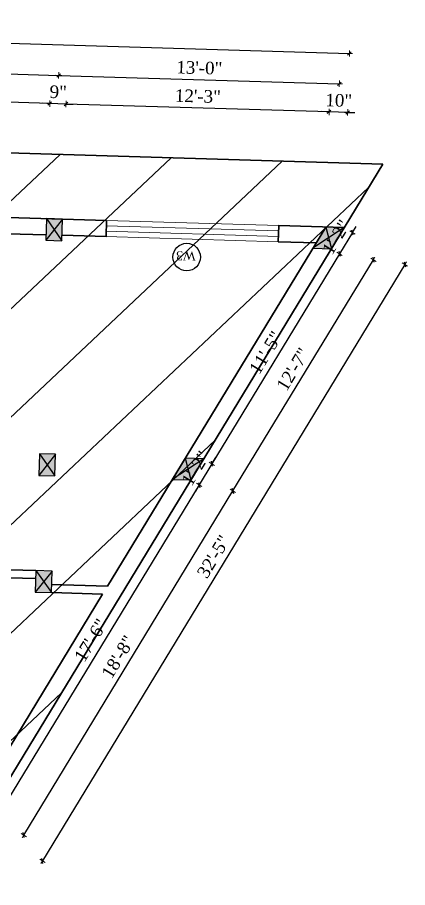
# Model space of a CAD drawing. Header units: inches. Extents: x 4069 to 291496, y -47643 to 12535.
# Drawn here: x 141950.7 to 142168.1, y -21314 to -20829.5 of the extents above; entities that cross this region are included whole.
import ezdxf

# ---------------------------------------------------------------- set-up
doc = ezdxf.new("R2010")
doc.units = ezdxf.units.IN
doc.header["$LTSCALE"] = 5
doc.header["$MEASUREMENT"] = 0
for name, color, linetype, lineweight in [('A-WALL', 7, 'Continuous', 9), ('Dimension', 7, 'Continuous', 18), ('Dw', 2, 'Continuous', 18)]:
    doc.layers.add(name, color=color, linetype=linetype, lineweight=lineweight)
doc.layers.add('dim line', color=7, linetype='Continuous', lineweight=15, true_color=0xfab2b2)
doc.layers.add('TEXT', color=6, linetype='Continuous')
doc.layers.add('WALL', color=7, linetype='Continuous')
doc.styles.add('ordinary', font='times.ttf')
doc.dimstyles.new('Copy of 96', dxfattribs={"dimtxt": 7, "dimasz": 4, "dimexe": 0.5, "dimexo": 0.5, "dimgap": 3, "dimtad": 1, "dimdec": 1, "dimzin": 11, "dimdsep": 46, "dimlunit": 4, "dimtxsty": 'ordinary', "dimblk": 'OBLIQUE', "dimcen": 0.09, "dimse1": 1, "dimse2": 1, "dimclrt": 6, "dimazin": 0, "dimtfac": 1, "dimtdec": 1, "dimtix": 1, "dimtmove": 2, "dimatfit": 3, "dimldrblk": 'leader', "dimfxl": 0.5, "dimfxlon": 1, "dimtolj": 1, "dimtzin": 0, "dimarcsym": 0})

# ---------------------------------------------------------------- blocks, each defined once
blk = doc.blocks.new('c2a')
at = {"color": 1, "ltscale": 5}
for p, q in [((18091.63, 4625.76), (18084.82, 4613.76)), ((18101.98, 4625.76), (18091.63, 4625.76)), ((18095.17, 4613.76), (18101.98, 4625.76)), ((18084.82, 4613.76), (18095.17, 4613.76))]:
    blk.add_line(p, q, dxfattribs=at)
blk = doc.blocks.new('oblique')
at = {"color": 0, "lineweight": -2}
blk.add_line((0.25, 0.25), (-0.25, -0.25), dxfattribs=at)
at = {"layer": 'dim line', "lineweight": 9}
for p, q in [((-0.4375, 0), (0.4375, 0)), ((0, 0.4375), (0, -0.4375))]:
    blk.add_line(p, q, dxfattribs=at)
blk = doc.blocks.new('*D4190')
at = {"layer": 'A-WALL', "color": 0, "lineweight": -2, "ltscale": 50, "transparency": 16777216}
blk.add_line((141823.82, -20857.35), (141973.75, -20861.83), dxfattribs=at)
at = {"layer": 'Defpoints', "color": 0, "ltscale": 50, "transparency": 16777216}
for p in [(141973.75, -20861.83), (141821.44, -20937.25), (141971.37, -20941.72)]:
    blk.add_point(p, dxfattribs=at)
at = {"layer": 'A-WALL', "color": 0, "lineweight": -2, "ltscale": 50, "transparency": 16777216, "xscale": 4, "yscale": 4, "zscale": 4}
for p, rotation in [((141823.82, -20857.35), 178.2899854280954), ((141973.75, -20861.83), 358.2899854280954)]:
    blk.add_blockref('oblique', p, dxfattribs=dict(at, rotation=rotation))
at = {"layer": 'A-WALL', "color": 6, "ltscale": 50, "transparency": 16777216, "insert": (141898.98, -20853.03), "char_height": 7, "attachment_point": 5, "rotation": 358.29, "style": 'ordinary'}
blk.add_mtext('\\A1;12\'-6"', dxfattribs=at)
blk = doc.blocks.new('_OBLIQUE')
at = {"color": 0, "linetype": 'ByBlock'}
blk.add_line((-0.5, -0.5), (0.5, 0.5), dxfattribs=at)
blk = doc.blocks.new('leader')
at = {"layer": 'Dimension'}
for p, q in [((0, -4.33), (0, 4.33)), ((-4.42, 0), (4.42, 0))]:
    blk.add_line(p, q, dxfattribs=at)
blk = doc.blocks.new('*D4191')
at = {"layer": 'A-WALL', "color": 0, "lineweight": -2, "ltscale": 50, "transparency": 16777216}
blk.add_line((141973.75, -20861.83), (142130.01, -20866.49), dxfattribs=at)
at = {"layer": 'Defpoints', "color": 0, "ltscale": 50, "transparency": 16777216}
for p in [(142130.01, -20866.49), (141971.37, -20941.72), (142127.63, -20946.39)]:
    blk.add_point(p, dxfattribs=at)
at = {"layer": 'A-WALL', "color": 0, "lineweight": -2, "ltscale": 50, "transparency": 16777216, "xscale": 4, "yscale": 4, "zscale": 4}
for p, rotation in [((141973.75, -20861.83), 178.2899854280954), ((142130.01, -20866.49), 358.2899854280954)]:
    blk.add_blockref('oblique', p, dxfattribs=dict(at, rotation=rotation))
at = {"layer": 'A-WALL', "color": 6, "ltscale": 50, "transparency": 16777216, "insert": (142052.08, -20857.6), "char_height": 7, "attachment_point": 5, "rotation": 358.29, "style": 'ordinary'}
blk.add_mtext('\\A1;13\'-0"', dxfattribs=at)
blk = doc.blocks.new('*D4192')
at = {"layer": 'A-WALL', "color": 0, "lineweight": -2, "ltscale": 50, "transparency": 16777216}
blk.add_line((141562.95, -20832.53), (142135.69, -20849.63), dxfattribs=at)
at = {"layer": 'Defpoints', "color": 0, "ltscale": 50, "transparency": 16777216}
for p in [(142135.69, -20849.63), (141560.05, -20929.44), (142132.8, -20946.54)]:
    blk.add_point(p, dxfattribs=at)
at = {"layer": 'A-WALL', "color": 0, "lineweight": -2, "ltscale": 50, "transparency": 16777216, "xscale": 4, "yscale": 4, "zscale": 4}
for p, rotation in [((141562.95, -20832.53), 178.2899854280954), ((142135.69, -20849.63), 358.2899854280954)]:
    blk.add_blockref('oblique', p, dxfattribs=dict(at, rotation=rotation))
at = {"layer": 'A-WALL', "color": 6, "ltscale": 50, "transparency": 16777216, "insert": (141849.51, -20834.51), "char_height": 7, "attachment_point": 5, "rotation": 358.29, "style": 'ordinary'}
blk.add_mtext('\\A1;47\'-9"', dxfattribs=at)
blk = doc.blocks.new('*D4193')
at = {"layer": 'A-WALL', "color": 0, "lineweight": -2, "ltscale": 50, "transparency": 16777216}
for p, q in [((142137.36, -20949.32), (142130.19, -20961.11)), ((142137.36, -20949.32), (142139.44, -20945.9)), ((142130.19, -20961.11), (142128.12, -20964.53))]:
    blk.add_line(p, q, dxfattribs=at)
at = {"layer": 'Defpoints', "color": 0, "ltscale": 50, "transparency": 16777216}
for p in [(142132.8, -20946.54), (142125.63, -20958.33), (142130.19, -20961.11)]:
    blk.add_point(p, dxfattribs=at)
at = {"layer": 'A-WALL', "color": 0, "lineweight": -2, "ltscale": 50, "transparency": 16777216, "xscale": 4, "yscale": 4, "zscale": 4}
for p, rotation in [((142137.36, -20949.32), 238.7014709223615), ((142130.19, -20961.11), 58.70147092236149)]:
    blk.add_blockref('oblique', p, dxfattribs=dict(at, rotation=rotation))
at = {"layer": 'A-WALL', "color": 6, "ltscale": 50, "transparency": 16777216, "insert": (142128.22, -20951.84), "char_height": 7, "attachment_point": 5, "rotation": 58.7015, "style": 'ordinary'}
blk.add_mtext('\\A1;1\'-2"', dxfattribs=at)
blk = doc.blocks.new('*D4194')
at = {"layer": 'A-WALL', "color": 0, "lineweight": -2, "ltscale": 50, "transparency": 16777216}
blk.add_line((142130.19, -20961.11), (142059.1, -21078.04), dxfattribs=at)
at = {"layer": 'Defpoints', "color": 0, "ltscale": 50, "transparency": 16777216}
for p in [(142125.63, -20958.33), (142054.54, -21075.26), (142059.1, -21078.04)]:
    blk.add_point(p, dxfattribs=at)
at = {"layer": 'A-WALL', "color": 0, "lineweight": -2, "ltscale": 50, "transparency": 16777216, "xscale": 4, "yscale": 4, "zscale": 4}
for p, rotation in [((142130.19, -20961.11), 58.70147092372464), ((142059.1, -21078.04), 238.7014709237247)]:
    blk.add_blockref('oblique', p, dxfattribs=dict(at, rotation=rotation))
at = {"layer": 'A-WALL', "color": 6, "ltscale": 50, "transparency": 16777216, "insert": (142089.04, -21016.16), "char_height": 7, "attachment_point": 5, "rotation": 58.7015, "style": 'ordinary'}
blk.add_mtext('\\A1;11\'-5"', dxfattribs=at)
blk = doc.blocks.new('*D4195')
at = {"layer": 'A-WALL', "color": 0, "lineweight": -2, "ltscale": 50, "transparency": 16777216}
for p, q in [((142059.1, -21078.04), (142061.18, -21074.62)), ((142059.1, -21078.04), (142051.93, -21089.83)), ((142051.93, -21089.83), (142049.86, -21093.25))]:
    blk.add_line(p, q, dxfattribs=at)
at = {"layer": 'Defpoints', "color": 0, "ltscale": 50, "transparency": 16777216}
for p in [(142054.54, -21075.26), (142047.37, -21087.05), (142051.93, -21089.83)]:
    blk.add_point(p, dxfattribs=at)
at = {"layer": 'A-WALL', "color": 0, "lineweight": -2, "ltscale": 50, "transparency": 16777216, "xscale": 4, "yscale": 4, "zscale": 4}
for p, rotation in [((142059.1, -21078.04), 238.7014709237247), ((142051.93, -21089.83), 58.70147092372466)]:
    blk.add_blockref('oblique', p, dxfattribs=dict(at, rotation=rotation))
at = {"layer": 'A-WALL', "color": 6, "ltscale": 50, "transparency": 16777216, "insert": (142049.96, -21080.56), "char_height": 7, "attachment_point": 5, "rotation": 58.7015, "style": 'ordinary'}
blk.add_mtext('\\A1;1\'-2"', dxfattribs=at)
blk = doc.blocks.new('*D4196')
at = {"layer": 'A-WALL', "color": 0, "lineweight": -2, "ltscale": 50, "transparency": 16777216}
blk.add_line((142051.93, -21089.83), (141942.61, -21269.65), dxfattribs=at)
at = {"layer": 'Defpoints', "color": 0, "ltscale": 50, "transparency": 16777216}
for p in [(142047.37, -21087.05), (141938.04, -21266.87), (141942.61, -21269.65)]:
    blk.add_point(p, dxfattribs=at)
at = {"layer": 'A-WALL', "color": 0, "lineweight": -2, "ltscale": 50, "transparency": 16777216, "xscale": 4, "yscale": 4, "zscale": 4}
for p, rotation in [((142051.93, -21089.83), 58.70147092372464), ((141942.61, -21269.65), 238.7014709237247)]:
    blk.add_blockref('oblique', p, dxfattribs=dict(at, rotation=rotation))
at = {"layer": 'A-WALL', "color": 6, "ltscale": 50, "transparency": 16777216, "insert": (141991.66, -21176.32), "char_height": 7, "attachment_point": 5, "rotation": 58.7015, "style": 'ordinary'}
blk.add_mtext('\\A1;17\'-6"', dxfattribs=at)
blk = doc.blocks.new('*D4198')
at = {"layer": 'A-WALL', "color": 0, "lineweight": -2, "ltscale": 50, "transparency": 16777216}
blk.add_line((141954.24, -21284.79), (142070.74, -21093.19), dxfattribs=at)
at = {"layer": 'Defpoints', "color": 0, "ltscale": 50, "transparency": 16777216}
for p in [(142050.95, -21081.16), (142070.74, -21093.19), (141934.46, -21272.77)]:
    blk.add_point(p, dxfattribs=at)
at = {"layer": 'A-WALL', "color": 0, "lineweight": -2, "ltscale": 50, "transparency": 16777216, "xscale": 4, "yscale": 4, "zscale": 4}
for p, rotation in [((142070.74, -21093.19), 58.70147092239514), ((141954.24, -21284.79), 238.7014709223951)]:
    blk.add_blockref('oblique', p, dxfattribs=dict(at, rotation=rotation))
at = {"layer": 'A-WALL', "color": 6, "ltscale": 50, "transparency": 16777216, "insert": (142006.88, -21185.58), "char_height": 7, "attachment_point": 5, "rotation": 58.7015, "style": 'ordinary'}
blk.add_mtext('\\A1;18\'-8"', dxfattribs=at)
blk = doc.blocks.new('*D4199')
at = {"layer": 'A-WALL', "color": 0, "lineweight": -2, "ltscale": 50, "transparency": 16777216}
blk.add_line((142070.74, -21093.19), (142149, -20964.46), dxfattribs=at)
at = {"layer": 'Defpoints', "color": 0, "ltscale": 50, "transparency": 16777216}
for p in [(142129.21, -20952.44), (142149, -20964.46), (142050.95, -21081.16)]:
    blk.add_point(p, dxfattribs=at)
at = {"layer": 'A-WALL', "color": 0, "lineweight": -2, "ltscale": 50, "transparency": 16777216, "xscale": 4, "yscale": 4, "zscale": 4}
for p, rotation in [((142149, -20964.46), 58.70147092372466), ((142070.74, -21093.19), 238.7014709237247)]:
    blk.add_blockref('oblique', p, dxfattribs=dict(at, rotation=rotation))
at = {"layer": 'A-WALL', "color": 6, "ltscale": 50, "transparency": 16777216, "insert": (142104.25, -21025.41), "char_height": 7, "attachment_point": 5, "rotation": 58.7015, "style": 'ordinary'}
blk.add_mtext('\\A1;12\'-7"', dxfattribs=at)
blk = doc.blocks.new('*D4200')
at = {"layer": 'A-WALL', "color": 0, "lineweight": -2, "ltscale": 50, "transparency": 16777216}
blk.add_line((142166.57, -20967.08), (141964.65, -21299.2), dxfattribs=at)
at = {"layer": 'Defpoints', "color": 0, "ltscale": 50, "transparency": 16777216}
for p in [(142132.8, -20946.54), (141930.88, -21278.66), (141964.65, -21299.2)]:
    blk.add_point(p, dxfattribs=at)
at = {"layer": 'A-WALL', "color": 0, "lineweight": -2, "ltscale": 50, "transparency": 16777216, "xscale": 4, "yscale": 4, "zscale": 4}
for p, rotation in [((142166.57, -20967.08), 58.70147092240074), ((141964.65, -21299.2), 238.7014709224007)]:
    blk.add_blockref('oblique', p, dxfattribs=dict(at, rotation=rotation))
at = {"layer": 'A-WALL', "color": 6, "ltscale": 50, "transparency": 16777216, "insert": (142060.01, -21129.73), "char_height": 7, "attachment_point": 5, "rotation": 58.7015, "style": 'ordinary'}
blk.add_mtext('\\A1;32\'-5"', dxfattribs=at)
blk = doc.blocks.new('*D4212')
at = {"layer": 'A-WALL', "color": 0, "lineweight": -2, "ltscale": 50, "transparency": 16777216}
for p, q in [((142124.37, -20882.13), (142120.37, -20882.01)), ((142134.71, -20882.44), (142124.37, -20882.13)), ((142134.71, -20882.44), (142138.71, -20882.56))]:
    blk.add_line(p, q, dxfattribs=at)
at = {"layer": 'Defpoints', "color": 0, "ltscale": 50, "transparency": 16777216}
for p in [(142124.37, -20882.13), (142122.45, -20946.23), (142132.8, -20946.54)]:
    blk.add_point(p, dxfattribs=at)
at = {"layer": 'A-WALL', "color": 0, "lineweight": -2, "ltscale": 50, "transparency": 16777216, "xscale": 4, "yscale": 4, "zscale": 4}
for p, rotation in [((142124.37, -20882.13), 358.2899854280954), ((142134.71, -20882.44), 178.2899854280954)]:
    blk.add_blockref('oblique', p, dxfattribs=dict(at, rotation=rotation))
at = {"layer": 'A-WALL', "color": 6, "ltscale": 50, "transparency": 16777216, "insert": (142129.73, -20875.73), "char_height": 7, "attachment_point": 5, "rotation": 358.29, "style": 'ordinary'}
blk.add_mtext('\\A1;10"', dxfattribs=at)
blk = doc.blocks.new('*D4213')
at = {"layer": 'A-WALL', "color": 0, "lineweight": -2, "ltscale": 50, "transparency": 16777216}
blk.add_line((142124.37, -20882.13), (141977.78, -20877.76), dxfattribs=at)
at = {"layer": 'Defpoints', "color": 0, "ltscale": 50, "transparency": 16777216}
for p in [(141977.78, -20877.76), (141975.87, -20941.86), (142122.45, -20946.23)]:
    blk.add_point(p, dxfattribs=at)
at = {"layer": 'A-WALL', "color": 0, "lineweight": -2, "ltscale": 50, "transparency": 16777216, "xscale": 4, "yscale": 4, "zscale": 4}
for p, rotation in [((141977.78, -20877.76), 178.2899854280954), ((142124.37, -20882.13), 358.2899854280954)]:
    blk.add_blockref('oblique', p, dxfattribs=dict(at, rotation=rotation))
at = {"layer": 'A-WALL', "color": 6, "ltscale": 50, "transparency": 16777216, "insert": (142051.27, -20873.39), "char_height": 7, "attachment_point": 5, "rotation": 358.29, "style": 'ordinary'}
blk.add_mtext('\\A1;12\'-3"', dxfattribs=at)
blk = doc.blocks.new('*D4214')
at = {"layer": 'A-WALL', "color": 0, "lineweight": -2, "ltscale": 50, "transparency": 16777216}
for p, q in [((141968.79, -20877.49), (141964.79, -20877.37)), ((141977.78, -20877.76), (141968.79, -20877.49)), ((141977.78, -20877.76), (141981.78, -20877.88))]:
    blk.add_line(p, q, dxfattribs=at)
at = {"layer": 'Defpoints', "color": 0, "ltscale": 50, "transparency": 16777216}
for p in [(141968.79, -20877.49), (141966.87, -20941.59), (141975.87, -20941.86)]:
    blk.add_point(p, dxfattribs=at)
at = {"layer": 'A-WALL', "color": 0, "lineweight": -2, "ltscale": 50, "transparency": 16777216, "xscale": 4, "yscale": 4, "zscale": 4}
for p, rotation in [((141968.79, -20877.49), 358.2899854280954), ((141977.78, -20877.76), 178.2899854280954)]:
    blk.add_blockref('oblique', p, dxfattribs=dict(at, rotation=rotation))
at = {"layer": 'A-WALL', "color": 6, "ltscale": 50, "transparency": 16777216, "insert": (141973.48, -20871.06), "char_height": 7, "attachment_point": 5, "rotation": 358.29, "style": 'ordinary'}
blk.add_mtext('\\A1;9"', dxfattribs=at)
blk = doc.blocks.new('*D4215')
at = {"layer": 'A-WALL', "color": 0, "lineweight": -2, "ltscale": 50, "transparency": 16777216}
blk.add_line((141968.79, -20877.49), (141827.85, -20873.28), dxfattribs=at)
at = {"layer": 'Defpoints', "color": 0, "ltscale": 50, "transparency": 16777216}
for p in [(141827.85, -20873.28), (141825.93, -20937.38), (141966.87, -20941.59)]:
    blk.add_point(p, dxfattribs=at)
at = {"layer": 'A-WALL', "color": 0, "lineweight": -2, "ltscale": 50, "transparency": 16777216, "xscale": 4, "yscale": 4, "zscale": 4}
for p, rotation in [((141827.85, -20873.28), 178.2899854280954), ((141968.79, -20877.49), 358.2899854280954)]:
    blk.add_blockref('oblique', p, dxfattribs=dict(at, rotation=rotation))
at = {"layer": 'A-WALL', "color": 6, "ltscale": 50, "transparency": 16777216, "insert": (141898.51, -20868.82), "char_height": 7, "attachment_point": 5, "rotation": 358.29, "style": 'ordinary'}
blk.add_mtext('\\A1;11\'-9"', dxfattribs=at)

msp = doc.modelspace()

# ---------------------------------------------------------------- hatches: boundary and pattern name
at = {"layer": 'WALL', "linetype": 'ByBlock', "ltscale": 5, "true_color": 0xf8991e}
h = msp.add_hatch(dxfattribs=at)
h.set_pattern_fill('ANSI31', color=30, scale=350, angle=178.2899854)
h.set_pattern_definition([(223.29, (150161.034, -23772.42), (29.99899, -31.8453), [])])
h.paths.add_polyline_path([(142154.30432, -20911.16713), (141909.36949, -21314.03745), (141551.08113, -21303.34102), (141560.90598, -20893.45167)])
h = msp.add_hatch(color=30, dxfattribs=at)
h.dxf.hatch_style = 1
h.paths.add_polyline_path([(141971.19081, -20947.71913), (141975.86785, -20941.85608), (141966.87186, -20941.58751)])
h.paths.add_polyline_path([(141966.87186, -20941.58751), (141966.51376, -20953.58217), (141971.19081, -20947.71913)])
h.paths.add_polyline_path([(141971.19081, -20947.71913), (141966.51376, -20953.58217), (141975.50976, -20953.85074)])
h.paths.add_polyline_path([(141975.50976, -20953.85074), (141975.86785, -20941.85608), (141971.19081, -20947.71913)])
h = msp.add_hatch(color=30, dxfattribs=at)
h.dxf.hatch_style = 1
h.paths.add_polyline_path([(142124.04091, -20952.28235), (142122.4528, -20946.23226), (142115.28397, -20958.02359)])
h.paths.add_polyline_path([(142124.04091, -20952.28235), (142115.28397, -20958.02359), (142125.62902, -20958.33244)])
h.paths.add_polyline_path([(142125.62902, -20958.33244), (142132.79784, -20946.54111), (142124.04091, -20952.28235)])
h.paths.add_polyline_path([(142124.04091, -20952.28235), (142132.79784, -20946.54111), (142122.4528, -20946.23226)])
h = msp.add_hatch(color=30, dxfattribs=at)
h.dxf.hatch_style = 1
h.paths.add_polyline_path([(141967.28164, -21078.66079), (141971.95868, -21072.79774), (141962.96269, -21072.52917)])
h.paths.add_polyline_path([(141962.96269, -21072.52917), (141962.6046, -21084.52383), (141967.28164, -21078.66079)])
h.paths.add_polyline_path([(141967.28164, -21078.66079), (141962.6046, -21084.52383), (141971.60059, -21084.7924)])
h.paths.add_polyline_path([(141971.60059, -21084.7924), (141971.95868, -21072.79774), (141967.28164, -21078.66079)])
h = msp.add_hatch(color=30, dxfattribs=at)
h.dxf.hatch_style = 1
h.paths.add_polyline_path([(142045.78124, -21081.00433), (142044.19313, -21074.95425), (142037.02431, -21086.74557)])
h.paths.add_polyline_path([(142045.78124, -21081.00433), (142037.02431, -21086.74557), (142047.36935, -21087.05442)])
h.paths.add_polyline_path([(142047.36935, -21087.05442), (142054.53818, -21075.26309), (142045.78124, -21081.00433)])
h.paths.add_polyline_path([(142045.78124, -21081.00433), (142054.53818, -21075.26309), (142044.19313, -21074.95425)])
h = msp.add_hatch(color=30, dxfattribs=at)
h.dxf.hatch_style = 1
h.paths.add_polyline_path([(141965.34198, -21143.63184), (141970.01902, -21137.76879), (141961.02303, -21137.50023)])
h.paths.add_polyline_path([(141961.02303, -21137.50023), (141960.66494, -21149.49488), (141965.34198, -21143.63184)])
h.paths.add_polyline_path([(141965.34198, -21143.63184), (141960.66494, -21149.49488), (141969.66093, -21149.76345)])
h.paths.add_polyline_path([(141969.66093, -21149.76345), (141970.01902, -21137.76879), (141965.34198, -21143.63184)])

# ---------------------------------------------------------------- linework, layer by layer
at = {"color": 1, "ltscale": 5}
for p, q in [((141975.86785, -20941.85608), (141966.51376, -20953.58217)), ((141966.87186, -20941.58751), (141975.50976, -20953.85074)), ((142132.79784, -20946.54111), (142115.28397, -20958.02359)), ((142122.4528, -20946.23226), (142125.62902, -20958.33244)), ((141971.95868, -21072.79774), (141962.6046, -21084.52383)), ((141962.96269, -21072.52917), (141971.60059, -21084.7924)), ((142054.53818, -21075.26309), (142037.02431, -21086.74557)), ((142044.19313, -21074.95425), (142047.36935, -21087.05442)), ((141970.01902, -21137.76879), (141960.66494, -21149.49488)), ((141961.02303, -21137.50023), (141969.66093, -21149.76345))]:
    msp.add_line(p, q, dxfattribs=at)
at = {"layer": 'A-WALL', "lineweight": 30}
for p, q in [((142154.30432, -20911.16713), (141560.90598, -20893.45167)), ((142154.30432, -20911.16713), (141909.36949, -21314.03745)), ((142000.35685, -20942.58718), (141945.38135, -20940.94593)), ((142000.35685, -20942.58718), (142000.08828, -20951.58317)), ((141966.60329, -20950.5835), (141945.11278, -20949.94192)), ((142122.4528, -20946.23226), (142000.88148, -21146.19351)), ((142096.3141, -20945.45191), (142096.04553, -20954.44791)), ((142132.79784, -20946.54111), (142096.3141, -20945.45191)), ((142000.08828, -20951.58317), (141975.59928, -20950.85207)), ((142117.07618, -20955.07576), (142096.04553, -20954.44791)), ((141961.02303, -21137.50023), (141865.71415, -21134.65485)), ((141960.88875, -21141.99822), (141865.57986, -21139.15285)), ((141969.79521, -21145.26545), (142000.88148, -21146.19351)), ((141998.19317, -21150.61526), (141920.53091, -21278.35463)), ((141969.66093, -21149.76345), (141998.19317, -21150.61526))]:
    msp.add_line(p, q, dxfattribs=at)
at = {"layer": 'Dw', "color": 3}
for p, q in [((142096.3141, -20945.45191), (142000.35685, -20942.58718)), ((142000.17781, -20948.58451), (142096.13505, -20951.44924)), ((142000.26733, -20945.58585), (142096.22458, -20948.45058)), ((142096.04553, -20954.44791), (142000.08828, -20951.58317))]:
    msp.add_line(p, q, dxfattribs=at)
at = {"layer": 'TEXT'}
msp.add_circle((142045.0219, -20962.9536), 7.64038, dxfattribs=at)
at = {"layer": 'WALL', "color": 2, "linetype": 'ByBlock', "ltscale": 5}
for points in [[(141975.86785, -20941.85608), (141966.87186, -20941.58751), (141966.51376, -20953.58217), (141975.50976, -20953.85074)], [(142132.79784, -20946.54111), (142122.4528, -20946.23226), (142115.28397, -20958.02359), (142125.62902, -20958.33244)], [(141971.95868, -21072.79774), (141962.96269, -21072.52917), (141962.6046, -21084.52383), (141971.60059, -21084.7924)], [(142054.53818, -21075.26309), (142044.19313, -21074.95425), (142037.02431, -21086.74557), (142047.36935, -21087.05442)], [(141970.01902, -21137.76879), (141961.02303, -21137.50023), (141960.66494, -21149.49488), (141969.66093, -21149.76345)]]:
    msp.add_lwpolyline(points, close=True, dxfattribs=at)

# ---------------------------------------------------------------- block references
at = {"layer": 'WALL', "color": 2, "linetype": 'ByBlock', "ltscale": 5, "rotation": 178.2899854281289}
for p in [(160347.24214, -16874.50489), (160268.98247, -17003.22687)]:
    msp.add_blockref('c2a', p, dxfattribs=at)

# ---------------------------------------------------------------- texts
at = {"layer": 'TEXT', "style": 'ordinary'}
msp.add_text('W3', height=5, rotation=178.2903735, dxfattribs=at).set_placement((142050.14409, -20960.04104))

# ---------------------------------------------------------------- dimensions: what is measured, and where the dimension line sits
at = {"layer": 'A-WALL', "ltscale": 50}
for base, p1, p2, angle, picture, middle in [((142135.69101, -20849.63156), (141560.05302, -20929.44224), (142132.79784, -20946.54111), 178.2899854, '*D4192', (141849.51467, -20834.5144)), ((141973.75497, -20861.82988), (141821.43665, -20937.24565), (141971.36985, -20941.7218), 178.2899854, '*D4190', (141898.98414, -20853.03417)), ((142130.01043, -20866.49477), (141971.36985, -20941.7218), (142127.62532, -20946.38669), 178.2899854, '*D4191', (142052.07847, -20857.60468)), ((141827.84826, -20873.28165), (141966.87186, -20941.58751), (141825.93465, -20937.37994), 178.2899854, '*D4215', (141898.51293, -20868.81771)), ((141968.78546, -20877.48922), (141975.86785, -20941.85608), (141966.87186, -20941.58751), 178.2899854, '*D4214', (141973.47953, -20871.05578)), ((141977.78145, -20877.75779), (142122.4528, -20946.23226), (141975.86785, -20941.85608), 178.2899854, '*D4213', (142051.2697, -20873.38824)), ((142124.3664, -20882.13398), (142132.79784, -20946.54111), (142122.4528, -20946.23226), 178.2899854, '*D4212', (142129.7347, -20875.73076)), ((142148.99521, -20964.46359), (142050.95377, -21081.15875), (142129.21343, -20952.43677), 238.7014709, '*D4199', (142104.25094, -21025.41114)), ((142059.1027, -21078.0382), (142125.62902, -20958.33244), (142054.53818, -21075.26309), 58.7014709, '*D4194', (142089.04231, -21016.16468)), ((142051.93388, -21089.82953), (142054.53818, -21075.26309), (142047.36935, -21087.05442), 58.7014709, '*D4195', (142049.96422, -21080.55714)), ((141942.60931, -21269.64726), (142047.36935, -21087.05442), (141938.04478, -21266.87215), 58.7014709, '*D4196', (141991.65715, -21176.32496))]:
    dim = msp.add_linear_dim(base=base, p1=p1, p2=p2, angle=angle, dimstyle='Copy of 96', override={"dimdec": 0, "dimblk": 'oblique', "dimtdec": 0, "dimarcsym": 1}, dxfattribs=at)
    dim.commit()
    dim.dimension.update_dxf_attribs({"geometry": picture, "text_midpoint": middle})
for p1, p2, distance, picture, middle in [((142132.79784, -20946.54111), (142125.62902, -20958.33244), 5.34192, '*D4193', (142128.22389, -20951.83515)), ((142132.79784, -20946.54111), (141930.87596, -21278.66347), 39.52759, '*D4200', (142060.00631, -21129.72857)), ((141934.46037, -21272.76781), (142050.95377, -21081.15875), -23.15088, '*D4198', (142006.88303, -21185.58191))]:
    dim = msp.add_aligned_dim(p1=p1, p2=p2, distance=distance, dimstyle='Copy of 96', override={"dimdec": 0, "dimblk": 'oblique', "dimtdec": 0, "dimarcsym": 1}, dxfattribs=at)
    dim.commit()
    dim.dimension.update_dxf_attribs({"geometry": picture, "text_midpoint": middle})

doc.saveas('drawing.dxf')
